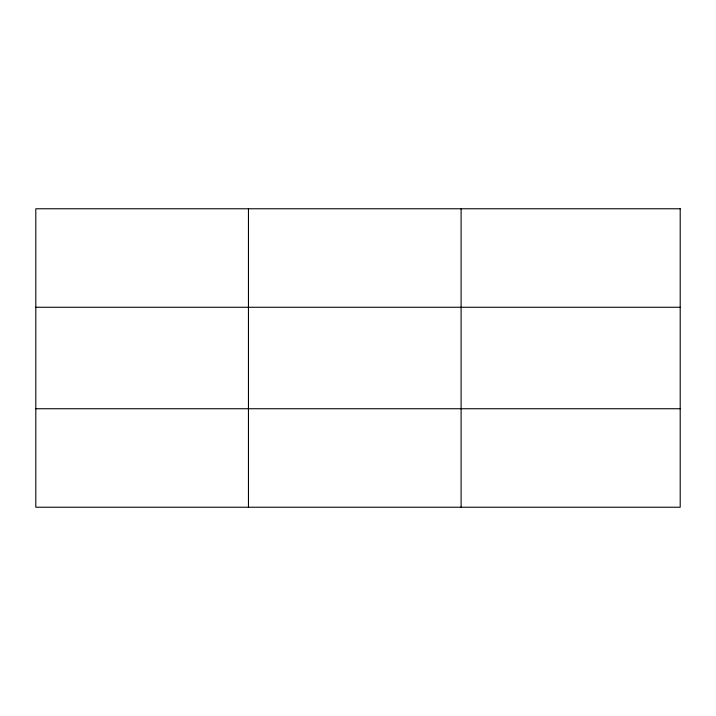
<?xml version="1.0" encoding="UTF-8"?>
<svg xmlns="http://www.w3.org/2000/svg" width="716" height="716" viewBox="0 0 716 716"><rect width="100%" height="100%" fill="white"/><g stroke="black" fill="none" stroke-linecap="round" stroke-linejoin="round"><path stroke-width="1.07" d="M248.452 208.768L248.452 507.232M461.104 208.768L461.104 507.232M35.8 307.262L680.2 307.262M35.8 408.738L680.2 408.738M680.2 208.768L680.2 507.232L35.8 507.232L35.8 208.768L680.2 208.768"/></g></svg>
